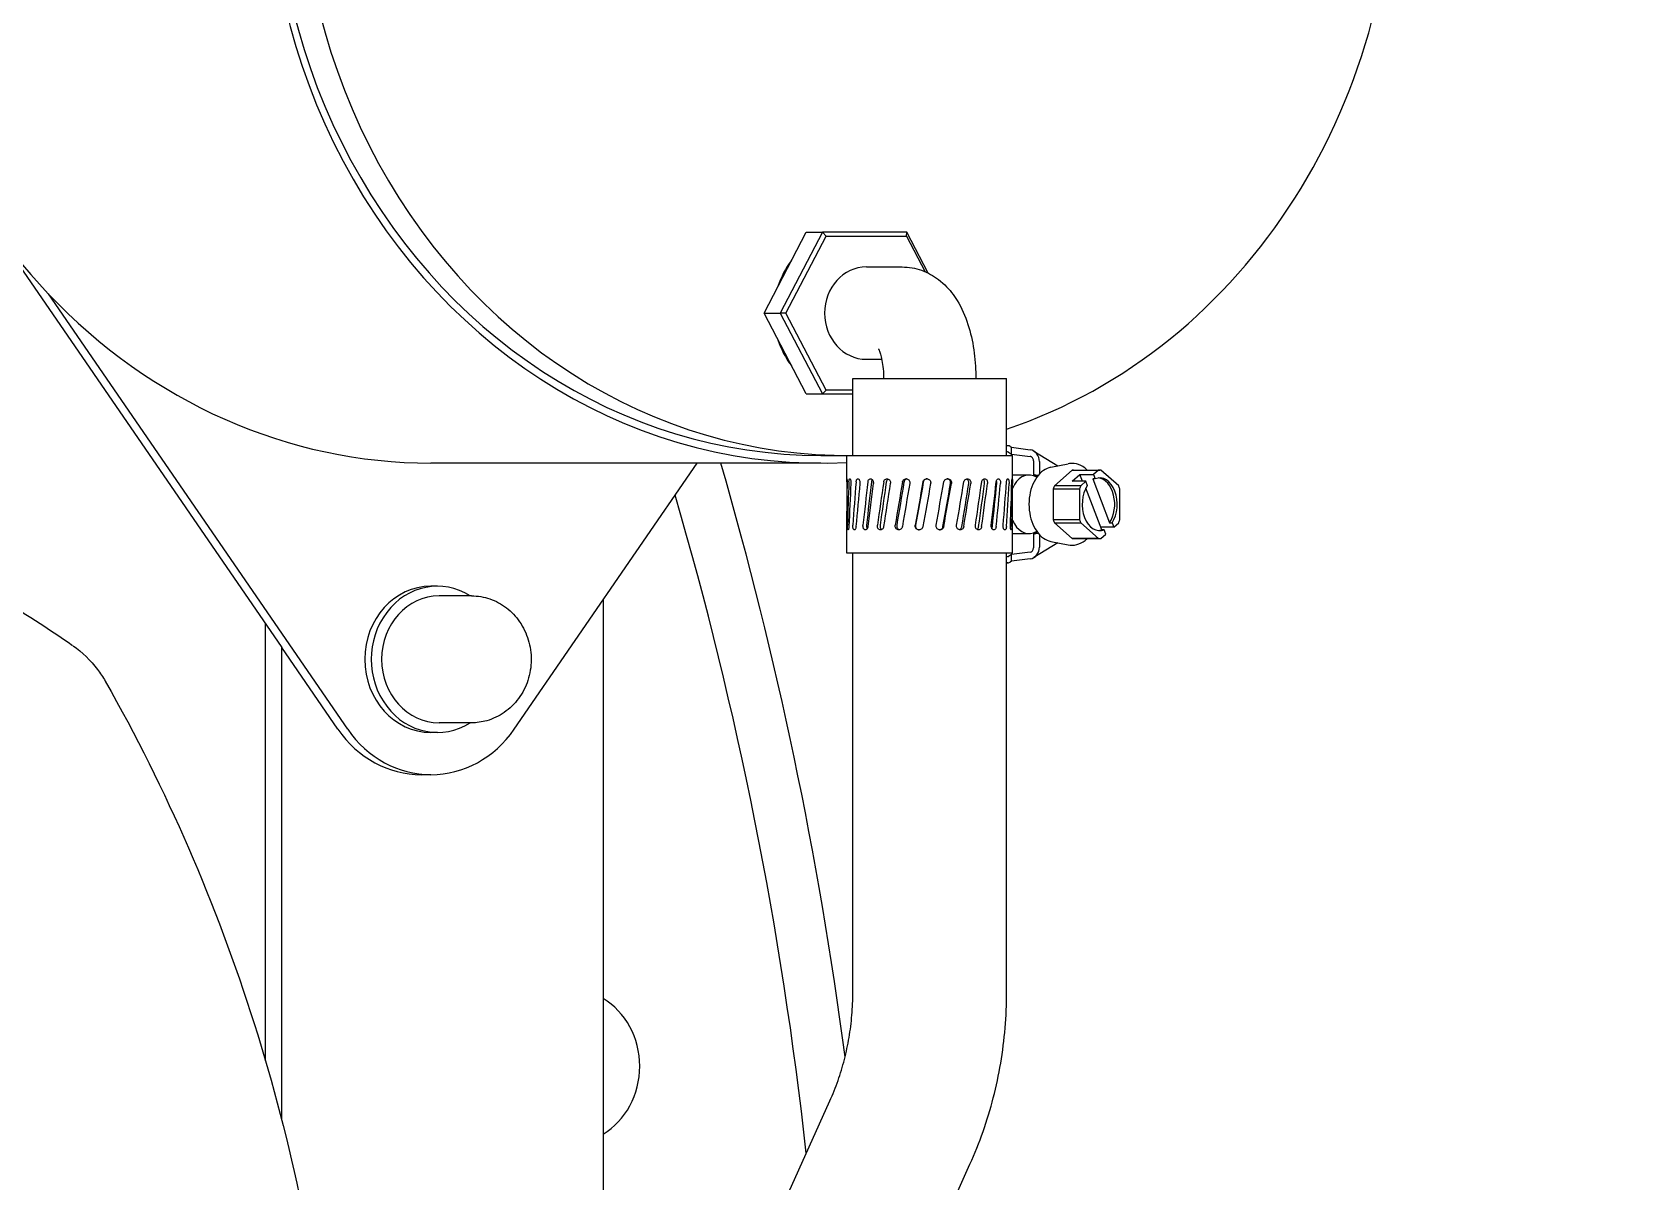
# Model space of a CAD drawing. Header units: millimetres. Extents: x -4172 to 126100, y -2 to 142133.
# Drawn here: x 100575.4 to 100783, y 43769.8 to 43919.1 of the extents above; entities that cross this region are included whole.
import ezdxf

# ---------------------------------------------------------------- set-up
doc = ezdxf.new("R2010")
doc.units = ezdxf.units.MM
doc.header["$LTSCALE"] = 100
doc.layers.add('Visible', color=7, linetype='Continuous', lineweight=25)

msp = doc.modelspace()

# ---------------------------------------------------------------- linework, layer by layer
at = {"layer": 'Visible'}
for p, q in [((100569.41, 43895.11), (100607.95, 43839.11)), ((100670.66, 43882.58), (100676.15, 43893.08)), ((100678.27, 43893.08), (100672.77, 43882.58)), ((100673.51, 43882.58), (100678.74, 43892.58)), ((100676.15, 43893.08), (100678.27, 43893.08)), ((100689.25, 43893.08), (100678.27, 43893.08)), ((100678.74, 43892.58), (100678.27, 43893.08)), ((100678.74, 43892.58), (100689.2, 43892.58)), ((100689.2, 43892.58), (100689.25, 43893.08)), ((100689.2, 43892.58), (100691.62, 43887.96)), ((100692.03, 43887.77), (100689.25, 43893.08)), ((100683.97, 43888.58), (100688.62, 43888.58)), ((100577.57, 43885.09), (100616.51, 43828.51)), ((100676.15, 43872.08), (100670.66, 43882.58)), ((100670.66, 43882.58), (100672.77, 43882.58)), ((100673.51, 43882.58), (100672.77, 43882.58)), ((100672.77, 43882.58), (100678.27, 43872.08)), ((100678.74, 43872.58), (100673.51, 43882.58)), ((100683.97, 43876.58), (100685.98, 43876.58)), ((100682.21, 43874.08), (100702.21, 43874.08)), ((100682.21, 43864.08), (100682.21, 43874.08)), ((100702.21, 43864.08), (100702.21, 43874.08)), ((100676.15, 43872.08), (100678.27, 43872.08)), ((100678.74, 43872.58), (100678.27, 43872.08)), ((100678.27, 43872.08), (100682.21, 43872.08)), ((100682.21, 43872.58), (100678.74, 43872.58)), ((100702.36, 43865.35), (100702.21, 43865.35)), ((100702.68, 43865.25), (100702.87, 43865.14)), ((100702.87, 43865.14), (100705.28, 43864.83)), ((100702.87, 43864.26), (100702.87, 43865.14)), ((100678.06, 43863.08), (100627.34, 43863.08)), ((100638.17, 43828.51), (100661.96, 43863.08)), ((100678.06, 43864.08), (100681.44, 43864.08)), ((100681.44, 43864.08), (100702.98, 43864.08)), ((100681.44, 43861.02), (100681.44, 43864.08)), ((100702.48, 43864.5), (100702.87, 43864.26)), ((100702.87, 43864.26), (100705.28, 43863.95)), ((100702.98, 43851.38), (100702.98, 43864.08)), ((100705.71, 43863.4), (100705.71, 43861.61)), ((100705.75, 43864.65), (100708.87, 43862.73)), ((100706.48, 43863.3), (100706.48, 43861.66)), ((100707.97, 43862.54), (100710.21, 43863)), ((100702.98, 43861.54), (100705.1, 43861.54)), ((100705.71, 43861.61), (100706.36, 43861.53)), ((100706.19, 43861.32), (100705.71, 43861.61)), ((100706.15, 43861.26), (100705.73, 43861.42)), ((100710.74, 43862.17), (100708.43, 43860.15)), ((100710.73, 43860.72), (100711.75, 43861.6)), ((100712.5, 43860.72), (100710.73, 43860.72)), ((100710.74, 43862.17), (100714.17, 43862.17)), ((100710.9, 43862.17), (100714.32, 43862.17)), ((100711.75, 43861.6), (100713.52, 43861.6)), ((100712.09, 43860.72), (100711.75, 43861.6)), ((100712.5, 43860.72), (100711.85, 43860.15)), ((100712.72, 43860.15), (100712.5, 43860.72)), ((100713.74, 43861.04), (100713.41, 43861.04)), ((100713.41, 43861.04), (100715.61, 43855.31)), ((100714.17, 43862.17), (100713.52, 43861.6)), ((100713.52, 43861.6), (100713.74, 43861.04)), ((100716.79, 43860.15), (100714.48, 43862.17)), ((100708.27, 43859.74), (100711.7, 43859.74)), ((100708.27, 43859.74), (100708.27, 43855.71)), ((100711.85, 43860.15), (100708.43, 43860.15)), ((100711.7, 43859.74), (100711.7, 43855.71)), ((100714.59, 43854.42), (100712.52, 43859.82)), ((100716.95, 43855.71), (100716.95, 43859.74)), ((100681.44, 43851.38), (100681.44, 43856.83)), ((100711.7, 43855.71), (100708.27, 43855.71)), ((100708.43, 43855.3), (100711.85, 43855.3)), ((100708.43, 43855.3), (100710.74, 43853.29)), ((100711.85, 43855.3), (100714.17, 43853.29)), ((100716.15, 43854.74), (100714.46, 43854.74)), ((100714.91, 43854.42), (100714.59, 43854.42)), ((100715.13, 43853.85), (100714.91, 43854.42)), ((100715.61, 43855.31), (100715.93, 43855.31)), ((100715.93, 43855.31), (100716.15, 43854.74)), ((100716.15, 43854.74), (100716.79, 43855.3)), ((100702.98, 43853.92), (100705.1, 43853.92)), ((100705.71, 43853.84), (100706.19, 43854.14)), ((100706.36, 43853.93), (100705.71, 43853.84)), ((100705.71, 43853.84), (100705.71, 43852.06)), ((100706.15, 43854.2), (100705.73, 43854.04)), ((100708.87, 43852.73), (100705.75, 43850.8)), ((100706.48, 43853.79), (100706.48, 43852.16)), ((100707.97, 43852.91), (100710.21, 43852.46)), ((100714.17, 43853.29), (100710.74, 43853.29)), ((100710.9, 43853.28), (100714.32, 43853.28)), ((100714.48, 43853.29), (100715.13, 43853.85)), ((100702.98, 43851.38), (100681.44, 43851.38)), ((100682.21, 43794.28), (100682.21, 43851.38)), ((100702.21, 43794.28), (100702.21, 43851.38)), ((100702.87, 43851.2), (100702.48, 43850.96)), ((100702.87, 43850.32), (100702.68, 43850.2)), ((100705.28, 43851.51), (100702.87, 43851.2)), ((100702.87, 43850.32), (100702.87, 43851.2)), ((100705.28, 43850.63), (100702.87, 43850.32)), ((100702.36, 43850.11), (100702.21, 43850.11)), ((100628.19, 43847.08), (100627.34, 43847.08)), ((100632.62, 43845.83), (100628.4, 43845.83)), ((100649.72, 43845.29), (100649.72, 43714.89)), ((100605.83, 43785.38), (100605.83, 43842.18)), ((100607.95, 43777.68), (100607.95, 43839.11)), ((100615.25, 43828.51), (100607.95, 43839.11)), ((100584.99, 43834.75), (100584.98, 43834.75)), ((100628.19, 43828.08), (100627.34, 43828.08)), ((100632.62, 43829.33), (100628.4, 43829.33)), ((100627.34, 43822.58), (100626.07, 43822.58)), ((100567.86, 43533.73), (100679.23, 43780.19)), ((100586.09, 43525.49), (100697.45, 43771.96))]:
    msp.add_line(p, q, dxfattribs=at)
for centre, major_axis, ratio, start_param, end_param in [((100372.63, 43717.58), (531.28, 0), 0.906308, 1.669607, 7.667492), ((100372.63, 43717.58), (525.76, 0), 0.906308, 1.622486, 7.735357), ((100681.44, 43942.58), (0, 78.5), 0.906308, 3.437945, 6.089723), ((100627.34, 43942.58), (0, -79.5), 0.906308, 4.15579, 5.520633), ((100678.06, 43942.58), (0, -79.5), 0.906308, 4.15579, 6.330226), ((100678.06, 43942.58), (0, -78.5), 0.906308, 4.147844, 6.283185), ((100681.44, 43942.58), (0, -78.5), 0.906308, 4.147844, 6.294104), ((100681.44, 43882.58), (0, 10.48), 0.906308, 0.86187, 1.232525), ((100683.97, 43882.58), (0, -6), 0.906308, 3.141593, 6.283185), ((100627.34, 43942.58), (0, -79.5), 0.906308, 5.520633, 6.283185), ((100681.44, 43882.58), (0, 10.48), 0.906308, 1.909068, 2.279723), ((100702.36, 43864.08), (0, 1.27), 0.663033, 5.894376, 6.463461), ((100705.28, 43863.45), (-0.47, 1.32), 0.836241, 4.309452, 5.880249), ((100253.81, 43717.58), (0, 476.5), 0.906308, 4.856302, 5.022697), ((100702.36, 43864.08), (0, 0.457), 0.663033, 5.894376, 6.804544), ((100705.28, 43863.45), (-0.17, 0.477), 0.836241, 4.309452, 5.880249), ((100692.21, 43860.59), (0.37, -59.61), 0.180551, 4.71053, 4.726391), ((100692.21, 43860.59), (-2.43, -59.61), 0.175991, 4.718819, 4.813296), ((100692.21, 43860.59), (-5.05, -59.61), 0.159607, 4.72515, 4.819626), ((100692.21, 43860.59), (-7.29, -59.61), 0.132938, 4.727903, 4.82238), ((100692.21, 43860.59), (6.88, 56.23), 0.132938, 1.586265, 1.686428), ((100692.21, 43860.59), (-9.04, -59.61), 0.098204, 4.72653, 4.821006), ((100692.21, 43860.59), (8.53, 56.23), 0.098204, 1.584892, 1.685055), ((100692.21, 43860.59), (-10.2, -59.61), 0.057876, 4.721542, 4.816019), ((100692.21, 43860.59), (9.62, 56.24), 0.057876, 1.579905, 1.680068), ((100692.21, 43860.59), (10.74, 59.61), 0.014415, 1.572641, 1.667118), ((100692.21, 43860.59), (-10.13, -56.24), 0.014415, 4.714188, 4.814352), ((100692.21, 43860.59), (10.62, 59.61), 0.029807, 4.623975, 4.718451), ((100692.21, 43860.59), (9.87, 59.61), 0.072447, 4.630653, 4.72513), ((100692.21, 43860.59), (8.49, 59.61), 0.111104, 4.634492, 4.728969), ((100692.21, 43860.59), (6.56, 59.61), 0.143296, 4.634432, 4.728909), ((100692.21, 43860.59), (4.17, 59.61), 0.166599, 4.630308, 4.724785), ((100692.21, 43860.59), (1.47, 59.61), 0.178977, 4.623063, 4.717539), ((100705.1, 43857.73), (0, 3.81), 0.663033, 6.032572, 7.2786), ((100710.9, 43857.73), (0, 4.44), 0.663033, 0, 0.05329), ((100714.32, 43857.73), (0, 3.43), 0.663033, 3.927447, 6.544529), ((100714, 43857.73), (0, 3.43), 0.663033, 3.927447, 6.212038), ((100714.32, 43857.73), (0, 4.44), 0.663033, 6.229895, 6.336476), ((100261.42, 43717.58), (0, 461), 0.906308, 4.833752, 5.024016), ((100692.21, 43854.87), (0.37, -59.61), 0.180551, 4.617556, 4.678413), ((100692.21, 43854.87), (-2.43, -59.61), 0.175991, 4.625845, 4.720322), ((100692.21, 43854.87), (-5.05, -59.61), 0.159607, 4.632176, 4.726652), ((100692.21, 43854.87), (-7.29, -59.61), 0.132938, 4.634929, 4.729406), ((100692.21, 43854.87), (-9.04, -59.61), 0.098204, 4.633556, 4.728032), ((100692.21, 43854.87), (-10.2, -59.61), 0.057876, 4.628568, 4.723045), ((100692.21, 43854.87), (10.74, 59.61), 0.014415, 1.479667, 1.574144), ((100692.21, 43854.87), (-10.02, -56.24), 0.029807, 1.575311, 1.675474), ((100692.21, 43854.87), (10.62, 59.61), 0.029807, 4.716949, 4.811425), ((100692.21, 43854.87), (-9.31, -56.24), 0.072447, 1.58199, 1.682153), ((100692.21, 43854.87), (9.87, 59.61), 0.072447, 4.723628, 4.818104), ((100692.21, 43854.87), (-8.01, -56.23), 0.111104, 1.585829, 1.685992), ((100692.21, 43854.87), (8.49, 59.61), 0.111104, 4.727466, 4.821943), ((100692.21, 43854.87), (-6.19, -56.23), 0.143296, 1.585768, 1.685932), ((100692.21, 43854.87), (6.56, 59.61), 0.143296, 4.727406, 4.821883), ((100692.21, 43854.87), (4.17, 59.61), 0.166599, 4.723282, 4.817759), ((100692.21, 43854.87), (1.47, 59.61), 0.178977, 4.716037, 4.810513), ((100710.9, 43857.73), (0, -4.44), 0.663033, 4.1355, 4.242081), ((100714.32, 43857.73), (0, -4.44), 0.663033, 4.1355, 4.242081), ((100714.32, 43857.73), (0, -3.43), 0.663033, 3.927447, 6.544529), ((100714.32, 43857.73), (0, 4.44), 0.663033, 5.182697, 5.289278), ((100705.1, 43857.73), (0, -3.81), 0.663033, 5.28777, 6.533799), ((100710.9, 43857.73), (0, -4.44), 0.663033, 5.182697, 5.289278), ((100714.32, 43857.73), (0, -4.44), 0.663033, 5.182697, 5.289278), ((100714, 43857.73), (0, -3.43), 0.663033, 0.071148, 0.261344), ((100714.32, 43857.73), (0, 4.44), 0.663033, 4.1355, 4.242081), ((100710.9, 43857.73), (0, -4.44), 0.663033, 6.229895, 6.283185), ((100714.32, 43857.73), (0, -4.44), 0.663033, 6.229895, 6.336476), ((100702.36, 43851.38), (0, -0.457), 0.663033, 5.761826, 6.671995), ((100705.28, 43852), (-0.47, -1.32), 0.836241, 0.402937, 1.973733), ((100705.28, 43852), (-0.17, -0.477), 0.836241, 0.402937, 1.973733), ((100702.36, 43851.38), (0, -1.27), 0.663033, 6.102909, 6.671995), ((100627.34, 43837.58), (0, -9.5), 0.906308, 3.141593, 6.283185), ((100628.19, 43837.58), (0, -9.5), 0.906308, 2.622805, 6.801973), ((100628.4, 43837.58), (0, -8.25), 0.906308, 3.141593, 6.283185), ((100626.07, 43837.58), (0, -15), 0.906308, 5.361856, 6.283185), ((100627.34, 43837.58), (0, -15), 0.906308, 5.361856, 7.204515), ((100645.44, 43784.69), (0, -10), 0.906308, 0.492071, 2.649522)]:
    msp.add_ellipse(centre, major_axis=major_axis, ratio=ratio, start_param=start_param, end_param=end_param, dxfattribs=at)
for points, knots in [([(100688.62, 43888.58), (100689.49, 43888.58), (100690.36, 43888.42), (100691.99, 43887.85), (100692.72, 43887.42), (100694.14, 43886.35), (100694.75, 43885.67), (100695.99, 43883.99), (100696.49, 43882.96), (100697.3, 43880.86), (100697.59, 43879.77), (100698.01, 43877.54), (100698.14, 43876.4), (100698.2, 43874.86), (100698.21, 43874.47), (100698.21, 43874.08)], [1.570796, 1.570796, 1.570796, 1.570796, 1.71817, 1.71817, 1.880299, 1.880299, 2.093334, 2.093334, 2.407493, 2.407493, 2.721652, 2.721652, 3.035812, 3.035812, 3.141593, 3.141593, 3.141593, 3.141593]), ([(100685.54, 43877.94), (100685.54, 43877.94), (100685.54, 43877.94), (100685.55, 43877.93), (100685.58, 43877.88), (100685.66, 43877.7), (100685.71, 43877.56), (100685.83, 43877.2), (100685.9, 43876.95), (100686.02, 43876.37), (100686.08, 43876.01), (100686.17, 43875.22), (100686.2, 43874.78), (100686.21, 43874.25), (100686.21, 43874.16), (100686.21, 43874.08)], [2.1785852, 2.1785852, 2.1785852, 2.1785852, 2.1962817, 2.1962817, 2.3352134, 2.3352134, 2.4899751, 2.4899751, 2.6687826, 2.6687826, 2.8737155, 2.8737155, 3.0994279, 3.0994279, 3.1415927, 3.1415927, 3.1415927, 3.1415927]), ([(100472.73, 43873.58), (100480.34, 43873.58), (100487.94, 43873.11), (100503.06, 43871.23), (100510.57, 43869.83), (100525.39, 43866.11), (100532.7, 43863.79), (100547.03, 43858.27), (100554.05, 43855.08), (100567.7, 43847.84), (100574.34, 43843.81), (100580.74, 43839.38)], [4.712389, 4.712389, 4.712389, 4.712389, 4.8242874, 4.8242874, 4.9361858, 4.9361858, 5.0480842, 5.0480842, 5.1599826, 5.1599826, 5.271881, 5.271881, 5.271881, 5.271881]), ([(100712.7, 43862.17), (100712.52, 43862.35), (100712.33, 43862.5), (100711.78, 43862.84), (100711.39, 43862.98), (100710.74, 43863.06), (100710.47, 43863.05), (100710.21, 43863)], [5.7127105, 5.7127105, 5.7127105, 5.7127105, 5.8905222, 5.8905222, 6.2055929, 6.2055929, 6.4164356, 6.4164356, 6.4164356, 6.4164356]), ([(100681.45, 43860.63), (100681.45, 43860.67), (100681.45, 43860.7), (100681.45, 43860.8), (100681.45, 43860.85), (100681.44, 43860.95), (100681.44, 43860.98), (100681.44, 43861.04), (100681.44, 43861.05), (100681.45, 43861.05), (100681.45, 43861.04), (100681.45, 43860.98), (100681.45, 43860.95), (100681.46, 43860.85), (100681.46, 43860.8), (100681.46, 43860.67), (100681.46, 43860.6), (100681.46, 43860.51), (100681.46, 43860.48), (100681.46, 43860.45)], [-0.297539, -0.297539, -0.297539, -0.297539, -0.2872549, -0.2872549, -0.2681189, -0.2681189, -0.2489743, -0.2489743, -0.2298297, -0.2298297, -0.210663, -0.210663, -0.1914964, -0.1914964, -0.1723459, -0.1723459, -0.1531954, -0.1531954, -0.1443422, -0.1443422, -0.1443422, -0.1443422]), ([(100681.71, 43860.63), (100681.71, 43860.67), (100681.71, 43860.7), (100681.72, 43860.8), (100681.73, 43860.85), (100681.75, 43860.95), (100681.76, 43860.98), (100681.79, 43861.04), (100681.81, 43861.05), (100681.84, 43861.05), (100681.86, 43861.04), (100681.9, 43860.98), (100681.92, 43860.95), (100681.94, 43860.85), (100681.95, 43860.8), (100681.97, 43860.67), (100681.97, 43860.6), (100681.97, 43860.51), (100681.97, 43860.48), (100681.97, 43860.45)], [-0.297539, -0.297539, -0.297539, -0.297539, -0.2872549, -0.2872549, -0.2681189, -0.2681189, -0.2489743, -0.2489743, -0.2298297, -0.2298297, -0.210663, -0.210663, -0.1914964, -0.1914964, -0.1723459, -0.1723459, -0.1531954, -0.1531954, -0.1443422, -0.1443422, -0.1443422, -0.1443422]), ([(100682.64, 43860.63), (100682.64, 43860.67), (100682.64, 43860.7), (100682.66, 43860.8), (100682.68, 43860.85), (100682.72, 43860.95), (100682.75, 43860.98), (100682.81, 43861.04), (100682.84, 43861.05), (100682.91, 43861.05), (100682.94, 43861.04), (100683.01, 43860.98), (100683.03, 43860.95), (100683.08, 43860.85), (100683.1, 43860.8), (100683.13, 43860.67), (100683.14, 43860.6), (100683.14, 43860.51), (100683.14, 43860.48), (100683.13, 43860.45)], [-0.297539, -0.297539, -0.297539, -0.297539, -0.2872549, -0.2872549, -0.2681189, -0.2681189, -0.2489743, -0.2489743, -0.2298297, -0.2298297, -0.210663, -0.210663, -0.1914964, -0.1914964, -0.1723459, -0.1723459, -0.1531954, -0.1531954, -0.1443422, -0.1443422, -0.1443422, -0.1443422]), ([(100684.18, 43860.63), (100684.18, 43860.67), (100684.19, 43860.7), (100684.21, 43860.8), (100684.24, 43860.85), (100684.3, 43860.95), (100684.34, 43860.98), (100684.43, 43861.04), (100684.47, 43861.05), (100684.56, 43861.05), (100684.61, 43861.04), (100684.7, 43860.98), (100684.74, 43860.95), (100684.81, 43860.85), (100684.84, 43860.8), (100684.87, 43860.67), (100684.88, 43860.6), (100684.88, 43860.51), (100684.88, 43860.48), (100684.88, 43860.45)], [-0.297539, -0.297539, -0.297539, -0.297539, -0.2872549, -0.2872549, -0.2681189, -0.2681189, -0.2489743, -0.2489743, -0.2298297, -0.2298297, -0.2106519, -0.2106519, -0.191474, -0.191474, -0.1723347, -0.1723347, -0.1531954, -0.1531954, -0.1443419, -0.1443419, -0.1443419, -0.1443419]), ([(100684.75, 43860.93), (100684.74, 43860.92), (100684.73, 43860.91), (100684.7, 43860.85), (100684.67, 43860.8), (100684.64, 43860.7), (100684.64, 43860.67), (100684.63, 43860.63)], [0.26357502, 0.26357502, 0.26357502, 0.26357502, 0.26814613, 0.26814613, 0.28728214, 0.28728214, 0.29756626, 0.29756626, 0.29756626, 0.29756626]), ([(100686.23, 43860.63), (100686.24, 43860.67), (100686.25, 43860.7), (100686.28, 43860.8), (100686.31, 43860.85), (100686.39, 43860.95), (100686.44, 43860.98), (100686.54, 43861.04), (100686.6, 43861.05), (100686.71, 43861.05), (100686.77, 43861.04), (100686.88, 43860.98), (100686.93, 43860.95), (100687.01, 43860.85), (100687.04, 43860.8), (100687.09, 43860.67), (100687.1, 43860.6), (100687.1, 43860.51), (100687.09, 43860.48), (100687.09, 43860.45)], [-0.297539, -0.297539, -0.297539, -0.297539, -0.2872549, -0.2872549, -0.2681189, -0.2681189, -0.2489743, -0.2489743, -0.2298297, -0.2298297, -0.210663, -0.210663, -0.1914964, -0.1914964, -0.1723459, -0.1723459, -0.1531954, -0.1531954, -0.1443422, -0.1443422, -0.1443422, -0.1443422]), ([(100686.82, 43861.01), (100686.77, 43860.98), (100686.73, 43860.94), (100686.65, 43860.85), (100686.62, 43860.8), (100686.58, 43860.7), (100686.58, 43860.67), (100686.57, 43860.63)], [0.2493445, 0.2493445, 0.2493445, 0.2493445, 0.26814613, 0.26814613, 0.28728214, 0.28728214, 0.29756626, 0.29756626, 0.29756626, 0.29756626]), ([(100688.67, 43860.63), (100688.68, 43860.67), (100688.69, 43860.7), (100688.72, 43860.8), (100688.76, 43860.85), (100688.85, 43860.95), (100688.9, 43860.98), (100689.02, 43861.04), (100689.08, 43861.05), (100689.21, 43861.05), (100689.27, 43861.04), (100689.39, 43860.98), (100689.45, 43860.95), (100689.54, 43860.85), (100689.57, 43860.8), (100689.62, 43860.67), (100689.64, 43860.6), (100689.64, 43860.51), (100689.63, 43860.48), (100689.63, 43860.45)], [-0.297539, -0.297539, -0.297539, -0.297539, -0.2872549, -0.2872549, -0.2681189, -0.2681189, -0.2489743, -0.2489743, -0.2298297, -0.2298297, -0.210663, -0.210663, -0.1914964, -0.1914964, -0.1723459, -0.1723459, -0.1531954, -0.1531954, -0.1443422, -0.1443422, -0.1443422, -0.1443422]), ([(100689.25, 43861.04), (100689.22, 43861.03), (100689.19, 43861.02), (100689.1, 43860.98), (100689.05, 43860.95), (100688.96, 43860.85), (100688.92, 43860.8), (100688.89, 43860.7), (100688.88, 43860.67), (100688.87, 43860.63)], [0.24012511, 0.24012511, 0.24012511, 0.24012511, 0.24900042, 0.24900042, 0.26814613, 0.26814613, 0.28728214, 0.28728214, 0.29756626, 0.29756626, 0.29756626, 0.29756626]), ([(100691.33, 43860.63), (100691.34, 43860.67), (100691.35, 43860.7), (100691.39, 43860.8), (100691.43, 43860.85), (100691.52, 43860.95), (100691.58, 43860.98), (100691.7, 43861.04), (100691.77, 43861.05), (100691.9, 43861.05), (100691.97, 43861.04), (100692.09, 43860.98), (100692.15, 43860.95), (100692.24, 43860.85), (100692.28, 43860.8), (100692.33, 43860.67), (100692.34, 43860.6), (100692.34, 43860.51), (100692.34, 43860.48), (100692.33, 43860.45)], [-0.297539, -0.297539, -0.297539, -0.297539, -0.2872549, -0.2872549, -0.2681189, -0.2681189, -0.2489743, -0.2489743, -0.2298297, -0.2298297, -0.210663, -0.210663, -0.1914964, -0.1914964, -0.1723459, -0.1723459, -0.1531954, -0.1531954, -0.1443422, -0.1443422, -0.1443422, -0.1443422]), ([(100691.86, 43861.05), (100691.8, 43861.05), (100691.74, 43861.03), (100691.63, 43860.98), (100691.57, 43860.95), (100691.48, 43860.85), (100691.44, 43860.8), (100691.4, 43860.7), (100691.39, 43860.67), (100691.38, 43860.63)], [0.23235034, 0.23235034, 0.23235034, 0.23235034, 0.24900042, 0.24900042, 0.26814613, 0.26814613, 0.28728214, 0.28728214, 0.29756626, 0.29756626, 0.29756626, 0.29756626]), ([(100694.05, 43860.63), (100694.06, 43860.67), (100694.07, 43860.7), (100694.11, 43860.8), (100694.15, 43860.85), (100694.24, 43860.95), (100694.29, 43860.98), (100694.42, 43861.04), (100694.48, 43861.05), (100694.61, 43861.05), (100694.67, 43861.04), (100694.8, 43860.98), (100694.85, 43860.95), (100694.94, 43860.85), (100694.98, 43860.8), (100695.03, 43860.67), (100695.04, 43860.6), (100695.04, 43860.51), (100695.04, 43860.48), (100695.03, 43860.45)], [-0.297539, -0.297539, -0.297539, -0.297539, -0.2872549, -0.2872549, -0.2681189, -0.2681189, -0.2489743, -0.2489743, -0.2298297, -0.2298297, -0.210663, -0.210663, -0.1914964, -0.1914964, -0.1723459, -0.1723459, -0.1531954, -0.1531954, -0.1443422, -0.1443422, -0.1443422, -0.1443422]), ([(100694.93, 43860.45), (100694.93, 43860.48), (100694.93, 43860.51), (100694.93, 43860.6), (100694.92, 43860.67), (100694.87, 43860.8), (100694.83, 43860.85), (100694.75, 43860.95), (100694.69, 43860.98), (100694.59, 43861.03), (100694.54, 43861.04), (100694.49, 43861.05)], [0.14435538, 0.14435538, 0.14435538, 0.14435538, 0.15320907, 0.15320907, 0.17234884, 0.17234884, 0.1914886, 0.1914886, 0.21067165, 0.21067165, 0.22460759, 0.22460759, 0.22460759, 0.22460759]), ([(100696.66, 43860.63), (100696.66, 43860.67), (100696.67, 43860.7), (100696.71, 43860.8), (100696.74, 43860.85), (100696.83, 43860.95), (100696.88, 43860.98), (100696.99, 43861.04), (100697.05, 43861.05), (100697.16, 43861.05), (100697.22, 43861.04), (100697.34, 43860.98), (100697.39, 43860.95), (100697.46, 43860.85), (100697.5, 43860.8), (100697.54, 43860.67), (100697.56, 43860.6), (100697.56, 43860.51), (100697.55, 43860.48), (100697.55, 43860.45)], [-0.297539, -0.297539, -0.297539, -0.297539, -0.2872549, -0.2872549, -0.2681189, -0.2681189, -0.2489743, -0.2489743, -0.2298297, -0.2298297, -0.2106519, -0.2106519, -0.191474, -0.191474, -0.1723347, -0.1723347, -0.1531954, -0.1531954, -0.1443419, -0.1443419, -0.1443419, -0.1443419]), ([(100697.3, 43860.45), (100697.3, 43860.48), (100697.3, 43860.51), (100697.3, 43860.6), (100697.29, 43860.67), (100697.25, 43860.8), (100697.21, 43860.85), (100697.13, 43860.95), (100697.08, 43860.98), (100697.01, 43861.02), (100697, 43861.02), (100696.98, 43861.03)], [0.14435538, 0.14435538, 0.14435538, 0.14435538, 0.15320907, 0.15320907, 0.17234884, 0.17234884, 0.1914886, 0.1914886, 0.21067165, 0.21067165, 0.21602657, 0.21602657, 0.21602657, 0.21602657]), ([(100698.98, 43860.63), (100698.98, 43860.67), (100698.99, 43860.7), (100699.02, 43860.8), (100699.05, 43860.85), (100699.12, 43860.95), (100699.16, 43860.98), (100699.26, 43861.04), (100699.31, 43861.05), (100699.4, 43861.05), (100699.46, 43861.04), (100699.55, 43860.98), (100699.59, 43860.95), (100699.66, 43860.85), (100699.68, 43860.8), (100699.72, 43860.67), (100699.73, 43860.6), (100699.73, 43860.51), (100699.73, 43860.48), (100699.72, 43860.45)], [-0.297539, -0.297539, -0.297539, -0.297539, -0.2872549, -0.2872549, -0.2681189, -0.2681189, -0.2489743, -0.2489743, -0.2298297, -0.2298297, -0.210663, -0.210663, -0.1914964, -0.1914964, -0.1723459, -0.1723459, -0.1531954, -0.1531954, -0.1443422, -0.1443422, -0.1443422, -0.1443422]), ([(100699.34, 43860.45), (100699.34, 43860.48), (100699.35, 43860.51), (100699.35, 43860.6), (100699.34, 43860.67), (100699.3, 43860.8), (100699.27, 43860.85), (100699.22, 43860.93), (100699.19, 43860.96), (100699.16, 43860.98)], [0.14435538, 0.14435538, 0.14435538, 0.14435538, 0.15320907, 0.15320907, 0.17234884, 0.17234884, 0.1914886, 0.1914886, 0.20418999, 0.20418999, 0.20418999, 0.20418999]), ([(100700.86, 43860.63), (100700.87, 43860.67), (100700.87, 43860.7), (100700.9, 43860.8), (100700.92, 43860.85), (100700.97, 43860.95), (100701, 43860.98), (100701.08, 43861.04), (100701.11, 43861.05), (100701.19, 43861.05), (100701.22, 43861.04), (100701.29, 43860.98), (100701.32, 43860.95), (100701.37, 43860.85), (100701.39, 43860.8), (100701.42, 43860.67), (100701.42, 43860.6), (100701.42, 43860.51), (100701.42, 43860.48), (100701.42, 43860.45)], [-0.297539, -0.297539, -0.297539, -0.297539, -0.2872549, -0.2872549, -0.2681189, -0.2681189, -0.2489743, -0.2489743, -0.2298297, -0.2298297, -0.2106519, -0.2106519, -0.191474, -0.191474, -0.1723347, -0.1723347, -0.1531954, -0.1531954, -0.1443419, -0.1443419, -0.1443419, -0.1443419]), ([(100700.93, 43860.45), (100700.93, 43860.48), (100700.93, 43860.51), (100700.93, 43860.6), (100700.93, 43860.67), (100700.91, 43860.76), (100700.9, 43860.78), (100700.9, 43860.8)], [0.14435538, 0.14435538, 0.14435538, 0.14435538, 0.15320907, 0.15320907, 0.17234884, 0.17234884, 0.17866178, 0.17866178, 0.17866178, 0.17866178]), ([(100702.19, 43860.63), (100702.2, 43860.67), (100702.2, 43860.7), (100702.22, 43860.8), (100702.23, 43860.85), (100702.26, 43860.95), (100702.28, 43860.98), (100702.33, 43861.04), (100702.35, 43861.05), (100702.39, 43861.05), (100702.41, 43861.04), (100702.45, 43860.98), (100702.47, 43860.95), (100702.5, 43860.85), (100702.51, 43860.8), (100702.53, 43860.67), (100702.53, 43860.6), (100702.53, 43860.51), (100702.53, 43860.48), (100702.53, 43860.45)], [-0.297539, -0.297539, -0.297539, -0.297539, -0.2872549, -0.2872549, -0.2681189, -0.2681189, -0.2489743, -0.2489743, -0.2298297, -0.2298297, -0.2106519, -0.2106519, -0.191474, -0.191474, -0.1723347, -0.1723347, -0.1531954, -0.1531954, -0.1443419, -0.1443419, -0.1443419, -0.1443419]), ([(100702.89, 43860.63), (100702.89, 43860.67), (100702.89, 43860.7), (100702.9, 43860.8), (100702.9, 43860.85), (100702.91, 43860.95), (100702.92, 43860.98), (100702.93, 43861.04), (100702.94, 43861.05), (100702.95, 43861.05), (100702.95, 43861.04), (100702.96, 43860.98), (100702.97, 43860.95), (100702.97, 43860.85), (100702.97, 43860.8), (100702.97, 43860.67), (100702.97, 43860.6), (100702.97, 43860.51), (100702.97, 43860.48), (100702.97, 43860.45)], [-0.297539, -0.297539, -0.297539, -0.297539, -0.2872549, -0.2872549, -0.2681189, -0.2681189, -0.2489743, -0.2489743, -0.2298297, -0.2298297, -0.2106519, -0.2106519, -0.191474, -0.191474, -0.1723347, -0.1723347, -0.1531954, -0.1531954, -0.1443419, -0.1443419, -0.1443419, -0.1443419]), ([(100707.97, 43862.54), (100707.63, 43862.47), (100707.3, 43862.33), (100706.67, 43861.89), (100706.38, 43861.59), (100705.88, 43860.88), (100705.66, 43860.45), (100705.33, 43859.53), (100705.22, 43859.03), (100705.11, 43858.01), (100705.11, 43857.48), (100705.22, 43856.45), (100705.33, 43855.95), (100705.65, 43855.03), (100705.87, 43854.6), (100706.38, 43853.87), (100706.68, 43853.56), (100707.31, 43853.13), (100707.64, 43852.98), (100707.97, 43852.91)], [0.13325, 0.13325, 0.13325, 0.13325, 0.436007, 0.436007, 0.752579, 0.752579, 1.07799, 1.07799, 1.404835, 1.404835, 1.731315, 1.731315, 2.057791, 2.057791, 2.384634, 2.384634, 2.710099, 2.710099, 3.008342, 3.008342, 3.008342, 3.008342]), ([(100681.7, 43854.83), (100681.7, 43854.79), (100681.7, 43854.76), (100681.69, 43854.66), (100681.68, 43854.6), (100681.66, 43854.51), (100681.65, 43854.47), (100681.63, 43854.42), (100681.62, 43854.41), (100681.59, 43854.41), (100681.58, 43854.42), (100681.56, 43854.47), (100681.56, 43854.51), (100681.54, 43854.6), (100681.54, 43854.66), (100681.53, 43854.78), (100681.53, 43854.85), (100681.53, 43854.92), (100681.53, 43854.95), (100681.53, 43854.98), (100681.53, 43855.01)], [-0.1443435, -0.1443435, -0.1443435, -0.1443435, -0.1340594, -0.1340594, -0.1149235, -0.1149235, -0.0957789, -0.0957789, -0.0766343, -0.0766343, -0.0574564, -0.0574564, -0.0382786, -0.0382786, -0.0191393, -0.0191393, 0, 0, 0, 0.0088535, 0.0088535, 0.0088535, 0.0088535]), ([(100682.63, 43854.83), (100682.63, 43854.79), (100682.62, 43854.76), (100682.6, 43854.66), (100682.58, 43854.6), (100682.54, 43854.51), (100682.52, 43854.47), (100682.47, 43854.42), (100682.44, 43854.41), (100682.38, 43854.41), (100682.36, 43854.42), (100682.31, 43854.47), (100682.28, 43854.51), (100682.25, 43854.6), (100682.23, 43854.66), (100682.22, 43854.78), (100682.21, 43854.85), (100682.21, 43854.92), (100682.21, 43854.95), (100682.21, 43854.98), (100682.21, 43855.01)], [-0.1443435, -0.1443435, -0.1443435, -0.1443435, -0.1340594, -0.1340594, -0.1149235, -0.1149235, -0.0957789, -0.0957789, -0.0766343, -0.0766343, -0.0574564, -0.0574564, -0.0382786, -0.0382786, -0.0191393, -0.0191393, 0, 0, 0, 0.0088535, 0.0088535, 0.0088535, 0.0088535]), ([(100684.17, 43854.83), (100684.16, 43854.79), (100684.15, 43854.76), (100684.13, 43854.66), (100684.1, 43854.6), (100684.04, 43854.51), (100684.01, 43854.47), (100683.93, 43854.42), (100683.88, 43854.41), (100683.8, 43854.41), (100683.76, 43854.42), (100683.68, 43854.47), (100683.65, 43854.51), (100683.59, 43854.6), (100683.57, 43854.66), (100683.54, 43854.78), (100683.53, 43854.85), (100683.53, 43854.92), (100683.53, 43854.95), (100683.53, 43854.98), (100683.54, 43855.01)], [-0.1443435, -0.1443435, -0.1443435, -0.1443435, -0.1340595, -0.1340595, -0.1149235, -0.1149235, -0.0957789, -0.0957789, -0.0766343, -0.0766343, -0.0574676, -0.0574676, -0.038301, -0.038301, -0.0191505, -0.0191505, 0, 0, 0, 0.0088533, 0.0088533, 0.0088533, 0.0088533]), ([(100683.99, 43855.01), (100683.99, 43854.98), (100683.99, 43854.95), (100683.99, 43854.92), (100683.99, 43854.85), (100684, 43854.78), (100684.03, 43854.66), (100684.05, 43854.61), (100684.08, 43854.56)], [0.29756471, 0.29756471, 0.29756471, 0.29756471, 0.30641814, 0.30641814, 0.30641814, 0.32557049, 0.32557049, 0.34424496, 0.34424496, 0.34424496, 0.34424496]), ([(100686.22, 43854.83), (100686.21, 43854.79), (100686.2, 43854.76), (100686.17, 43854.66), (100686.14, 43854.6), (100686.07, 43854.51), (100686.02, 43854.47), (100685.92, 43854.42), (100685.86, 43854.41), (100685.76, 43854.41), (100685.7, 43854.42), (100685.6, 43854.47), (100685.56, 43854.51), (100685.49, 43854.6), (100685.46, 43854.66), (100685.42, 43854.78), (100685.41, 43854.85), (100685.41, 43854.92), (100685.41, 43854.95), (100685.41, 43854.98), (100685.41, 43855.01)], [-0.1443435, -0.1443435, -0.1443435, -0.1443435, -0.1340594, -0.1340594, -0.1149235, -0.1149235, -0.0957789, -0.0957789, -0.0766343, -0.0766343, -0.0574564, -0.0574564, -0.0382786, -0.0382786, -0.0191393, -0.0191393, 0, 0, 0, 0.0088535, 0.0088535, 0.0088535, 0.0088535]), ([(100685.75, 43855.01), (100685.75, 43854.98), (100685.75, 43854.95), (100685.75, 43854.92), (100685.75, 43854.85), (100685.76, 43854.78), (100685.8, 43854.66), (100685.83, 43854.6), (100685.9, 43854.52), (100685.94, 43854.48), (100685.98, 43854.45)], [0.29756471, 0.29756471, 0.29756471, 0.29756471, 0.30641814, 0.30641814, 0.30641814, 0.32557049, 0.32557049, 0.34472283, 0.34472283, 0.36218542, 0.36218542, 0.36218542, 0.36218542]), ([(100688.65, 43854.83), (100688.65, 43854.79), (100688.64, 43854.76), (100688.6, 43854.66), (100688.56, 43854.6), (100688.48, 43854.51), (100688.43, 43854.47), (100688.31, 43854.42), (100688.25, 43854.41), (100688.13, 43854.41), (100688.06, 43854.42), (100687.95, 43854.47), (100687.9, 43854.51), (100687.81, 43854.6), (100687.78, 43854.66), (100687.73, 43854.78), (100687.72, 43854.85), (100687.72, 43854.92), (100687.72, 43854.95), (100687.72, 43854.98), (100687.73, 43855.01)], [-0.1443435, -0.1443435, -0.1443435, -0.1443435, -0.1340594, -0.1340594, -0.1149235, -0.1149235, -0.0957789, -0.0957789, -0.0766343, -0.0766343, -0.0574564, -0.0574564, -0.0382786, -0.0382786, -0.0191393, -0.0191393, 0, 0, 0, 0.0088535, 0.0088535, 0.0088535, 0.0088535]), ([(100687.93, 43855.01), (100687.92, 43854.98), (100687.92, 43854.95), (100687.92, 43854.92), (100687.92, 43854.85), (100687.93, 43854.78), (100687.98, 43854.66), (100688.02, 43854.6), (100688.1, 43854.51), (100688.15, 43854.47), (100688.23, 43854.44), (100688.26, 43854.43), (100688.29, 43854.42)], [0.29756471, 0.29756471, 0.29756471, 0.29756471, 0.30641814, 0.30641814, 0.30641814, 0.32557049, 0.32557049, 0.34472283, 0.34472283, 0.3638933, 0.3638933, 0.37243483, 0.37243483, 0.37243483, 0.37243483]), ([(100691.32, 43854.83), (100691.31, 43854.79), (100691.3, 43854.76), (100691.26, 43854.66), (100691.22, 43854.6), (100691.13, 43854.51), (100691.08, 43854.47), (100690.95, 43854.42), (100690.88, 43854.41), (100690.76, 43854.41), (100690.69, 43854.42), (100690.57, 43854.47), (100690.51, 43854.51), (100690.42, 43854.6), (100690.38, 43854.66), (100690.33, 43854.78), (100690.32, 43854.85), (100690.32, 43854.92), (100690.32, 43854.95), (100690.32, 43854.98), (100690.33, 43855.01)], [-0.1443435, -0.1443435, -0.1443435, -0.1443435, -0.1340594, -0.1340594, -0.1149235, -0.1149235, -0.0957789, -0.0957789, -0.0766343, -0.0766343, -0.0574564, -0.0574564, -0.0382786, -0.0382786, -0.0191393, -0.0191393, 0, 0, 0, 0.0088535, 0.0088535, 0.0088535, 0.0088535]), ([(100690.38, 43855.01), (100690.37, 43854.98), (100690.37, 43854.95), (100690.37, 43854.92), (100690.37, 43854.85), (100690.38, 43854.78), (100690.43, 43854.66), (100690.47, 43854.6), (100690.56, 43854.51), (100690.62, 43854.47), (100690.73, 43854.43), (100690.79, 43854.41), (100690.85, 43854.41)], [0.29756445, 0.29756445, 0.29756445, 0.29756445, 0.30641814, 0.30641814, 0.30641814, 0.32555791, 0.32555791, 0.34469767, 0.34469767, 0.36388072, 0.36388072, 0.38054773, 0.38054773, 0.38054773, 0.38054773]), ([(100694.04, 43854.83), (100694.03, 43854.79), (100694.02, 43854.76), (100693.98, 43854.66), (100693.94, 43854.6), (100693.85, 43854.51), (100693.8, 43854.47), (100693.67, 43854.42), (100693.61, 43854.41), (100693.48, 43854.41), (100693.41, 43854.42), (100693.29, 43854.47), (100693.23, 43854.51), (100693.14, 43854.6), (100693.1, 43854.66), (100693.05, 43854.78), (100693.04, 43854.85), (100693.04, 43854.92), (100693.04, 43854.95), (100693.04, 43854.98), (100693.04, 43855.01)], [-0.1443435, -0.1443435, -0.1443435, -0.1443435, -0.1340594, -0.1340594, -0.1149235, -0.1149235, -0.0957789, -0.0957789, -0.0766343, -0.0766343, -0.0574564, -0.0574564, -0.0382786, -0.0382786, -0.0191393, -0.0191393, 0, 0, 0, 0.0088535, 0.0088535, 0.0088535, 0.0088535]), ([(100693.49, 43854.41), (100693.54, 43854.42), (100693.59, 43854.43), (100693.69, 43854.47), (100693.75, 43854.51), (100693.84, 43854.6), (100693.88, 43854.66), (100693.92, 43854.76), (100693.93, 43854.79), (100693.93, 43854.83)], [0.38822278, 0.38822278, 0.38822278, 0.38822278, 0.40220949, 0.40220949, 0.42135521, 0.42135521, 0.44049121, 0.44049121, 0.45077533, 0.45077533, 0.45077533, 0.45077533]), ([(100696.64, 43854.83), (100696.64, 43854.79), (100696.63, 43854.76), (100696.59, 43854.66), (100696.55, 43854.6), (100696.47, 43854.51), (100696.42, 43854.47), (100696.3, 43854.42), (100696.24, 43854.41), (100696.12, 43854.41), (100696.06, 43854.42), (100695.94, 43854.47), (100695.89, 43854.51), (100695.8, 43854.6), (100695.77, 43854.66), (100695.72, 43854.78), (100695.7, 43854.85), (100695.7, 43854.92), (100695.7, 43854.95), (100695.71, 43854.98), (100695.71, 43855.01)], [-0.1443435, -0.1443435, -0.1443435, -0.1443435, -0.1340595, -0.1340595, -0.1149235, -0.1149235, -0.0957789, -0.0957789, -0.0766343, -0.0766343, -0.0574676, -0.0574676, -0.038301, -0.038301, -0.0191505, -0.0191505, 0, 0, 0, 0.0088533, 0.0088533, 0.0088533, 0.0088533]), ([(100696.06, 43854.43), (100696.07, 43854.43), (100696.09, 43854.44), (100696.17, 43854.47), (100696.22, 43854.51), (100696.3, 43854.6), (100696.34, 43854.66), (100696.38, 43854.76), (100696.39, 43854.79), (100696.39, 43854.83)], [0.39628519, 0.39628519, 0.39628519, 0.39628519, 0.40220949, 0.40220949, 0.42135521, 0.42135521, 0.44049121, 0.44049121, 0.45077533, 0.45077533, 0.45077533, 0.45077533]), ([(100698.96, 43854.83), (100698.96, 43854.79), (100698.95, 43854.76), (100698.92, 43854.66), (100698.89, 43854.6), (100698.82, 43854.51), (100698.77, 43854.47), (100698.67, 43854.42), (100698.62, 43854.41), (100698.51, 43854.41), (100698.46, 43854.42), (100698.36, 43854.47), (100698.31, 43854.51), (100698.23, 43854.6), (100698.2, 43854.66), (100698.16, 43854.78), (100698.15, 43854.85), (100698.15, 43854.92), (100698.15, 43854.95), (100698.15, 43854.98), (100698.15, 43855.01)], [-0.1443435, -0.1443435, -0.1443435, -0.1443435, -0.1340594, -0.1340594, -0.1149235, -0.1149235, -0.0957789, -0.0957789, -0.0766343, -0.0766343, -0.0574564, -0.0574564, -0.0382786, -0.0382786, -0.0191393, -0.0191393, 0, 0, 0, 0.0088535, 0.0088535, 0.0088535, 0.0088535]), ([(100698.37, 43854.47), (100698.41, 43854.49), (100698.44, 43854.52), (100698.51, 43854.6), (100698.54, 43854.66), (100698.57, 43854.76), (100698.58, 43854.79), (100698.58, 43854.83)], [0.40661212, 0.40661212, 0.40661212, 0.40661212, 0.4213552, 0.4213552, 0.44049121, 0.44049121, 0.45077533, 0.45077533, 0.45077533, 0.45077533]), ([(100700.85, 43854.83), (100700.85, 43854.79), (100700.84, 43854.76), (100700.82, 43854.66), (100700.79, 43854.6), (100700.74, 43854.51), (100700.7, 43854.47), (100700.63, 43854.42), (100700.58, 43854.41), (100700.5, 43854.41), (100700.46, 43854.42), (100700.38, 43854.47), (100700.34, 43854.51), (100700.28, 43854.6), (100700.26, 43854.66), (100700.22, 43854.78), (100700.21, 43854.85), (100700.21, 43854.92), (100700.21, 43854.95), (100700.21, 43854.98), (100700.22, 43855.01)], [-0.1443435, -0.1443435, -0.1443435, -0.1443435, -0.1340595, -0.1340595, -0.1149235, -0.1149235, -0.0957789, -0.0957789, -0.0766343, -0.0766343, -0.0574676, -0.0574676, -0.038301, -0.038301, -0.0191505, -0.0191505, 0, 0, 0, 0.0088533, 0.0088533, 0.0088533, 0.0088533]), ([(100700.29, 43854.59), (100700.31, 43854.63), (100700.33, 43854.67), (100700.35, 43854.76), (100700.36, 43854.79), (100700.36, 43854.83)], [0.42519563, 0.42519563, 0.42519563, 0.42519563, 0.44049121, 0.44049121, 0.45077533, 0.45077533, 0.45077533, 0.45077533]), ([(100702.19, 43854.83), (100702.19, 43854.79), (100702.18, 43854.76), (100702.17, 43854.66), (100702.15, 43854.6), (100702.12, 43854.51), (100702.09, 43854.47), (100702.04, 43854.42), (100702.02, 43854.41), (100701.96, 43854.41), (100701.93, 43854.42), (100701.88, 43854.47), (100701.85, 43854.51), (100701.81, 43854.6), (100701.79, 43854.66), (100701.77, 43854.78), (100701.77, 43854.85), (100701.77, 43854.92), (100701.77, 43854.95), (100701.77, 43854.98), (100701.77, 43855.01)], [-0.1443435, -0.1443435, -0.1443435, -0.1443435, -0.1340595, -0.1340595, -0.1149235, -0.1149235, -0.0957789, -0.0957789, -0.0766343, -0.0766343, -0.0574676, -0.0574676, -0.038301, -0.038301, -0.0191505, -0.0191505, 0, 0, 0, 0.0088533, 0.0088533, 0.0088533, 0.0088533]), ([(100702.89, 43854.83), (100702.89, 43854.79), (100702.89, 43854.76), (100702.88, 43854.66), (100702.87, 43854.6), (100702.86, 43854.51), (100702.85, 43854.47), (100702.83, 43854.42), (100702.82, 43854.41), (100702.8, 43854.41), (100702.79, 43854.42), (100702.76, 43854.47), (100702.75, 43854.51), (100702.73, 43854.6), (100702.72, 43854.66), (100702.71, 43854.78), (100702.71, 43854.85), (100702.71, 43854.92), (100702.71, 43854.95), (100702.71, 43854.98), (100702.71, 43855.01)], [-0.1443435, -0.1443435, -0.1443435, -0.1443435, -0.1340595, -0.1340595, -0.1149235, -0.1149235, -0.0957789, -0.0957789, -0.0766343, -0.0766343, -0.0574676, -0.0574676, -0.038301, -0.038301, -0.0191505, -0.0191505, 0, 0, 0, 0.0088533, 0.0088533, 0.0088533, 0.0088533]), ([(100710.21, 43852.46), (100710.59, 43852.38), (100710.97, 43852.4), (100711.72, 43852.59), (100712.08, 43852.77), (100712.51, 43853.11), (100712.61, 43853.19), (100712.7, 43853.28)], [3.0083424, 3.0083424, 3.0083424, 3.0083424, 3.3124821, 3.3124821, 3.617857, 3.617857, 3.7120675, 3.7120675, 3.7120675, 3.7120675]), ([(100632.62, 43845.83), (100633.43, 43845.83), (100634.24, 43845.69), (100635.78, 43845.17), (100636.51, 43844.77), (100637.82, 43843.77), (100638.41, 43843.15), (100639.37, 43841.74), (100639.75, 43840.95), (100640.26, 43839.27), (100640.39, 43838.38), (100640.37, 43836.59), (100640.23, 43835.7), (100639.67, 43834), (100639.26, 43833.2), (100638.21, 43831.79), (100637.59, 43831.17), (100636.18, 43830.2), (100635.42, 43829.83), (100633.96, 43829.42), (100633.29, 43829.33), (100632.62, 43829.33)], [4.712389, 4.712389, 4.712389, 4.712389, 5.013174, 5.013174, 5.318049, 5.318049, 5.63311, 5.63311, 5.959669, 5.959669, 6.294439, 6.294439, 6.631949, 6.631949, 6.966272, 6.966272, 7.291737, 7.291737, 7.605163, 7.605163, 7.853982, 7.853982, 7.853982, 7.853982]), ([(100580.8, 43839.34), (100582.01, 43838.5), (100583.1, 43837.44), (100584.35, 43835.78), (100584.69, 43835.27), (100584.98, 43834.75)], [0.0067597, 0.0067597, 0.0067597, 0.0067597, 0.4498023, 0.4498023, 0.6314093, 0.6314093, 0.6314093, 0.6314093]), ([(100584.99, 43834.73), (100592.94, 43820.73), (100599.44, 43805.78), (100609.27, 43774.68), (100612.6, 43758.53), (100615.93, 43725.85), (100615.93, 43709.31), (100612.6, 43676.62), (100609.27, 43660.48), (100599.44, 43629.38), (100592.93, 43614.42), (100584.99, 43600.41)], [5.723807, 5.723807, 5.723807, 5.723807, 5.947517, 5.947517, 6.171296, 6.171296, 6.395075, 6.395075, 6.618854, 6.618854, 6.842632, 6.842632, 6.842632, 6.842632]), ([(100679.23, 43780.19), (100679.61, 43781.05), (100679.97, 43781.93), (100680.6, 43783.73), (100680.88, 43784.65), (100681.36, 43786.52), (100681.56, 43787.47), (100681.89, 43789.39), (100682.01, 43790.36), (100682.17, 43792.32), (100682.21, 43793.3), (100682.21, 43794.28)], [4.2399602, 4.2399602, 4.2399602, 4.2399602, 4.3344459, 4.3344459, 4.4289317, 4.4289317, 4.5234174, 4.5234174, 4.6179032, 4.6179032, 4.712389, 4.712389, 4.712389, 4.712389]), ([(100697.45, 43771.96), (100698.08, 43773.35), (100698.65, 43774.76), (100699.66, 43777.65), (100700.1, 43779.11), (100700.87, 43782.08), (100701.19, 43783.58), (100701.7, 43786.61), (100701.89, 43788.14), (100702.15, 43791.2), (100702.21, 43792.74), (100702.21, 43794.28)], [4.2399602, 4.2399602, 4.2399602, 4.2399602, 4.3344459, 4.3344459, 4.4289317, 4.4289317, 4.5234174, 4.5234174, 4.6179032, 4.6179032, 4.712389, 4.712389, 4.712389, 4.712389])]:
    msp.add_open_spline(points, degree=3, knots=knots, dxfattribs=at)
msp.add_open_spline([(100580.74, 43839.38), (100580.74, 43839.38), (100580.74, 43839.38), (100580.74, 43839.38)], degree=3, dxfattribs=at)

doc.saveas('drawing.dxf')
